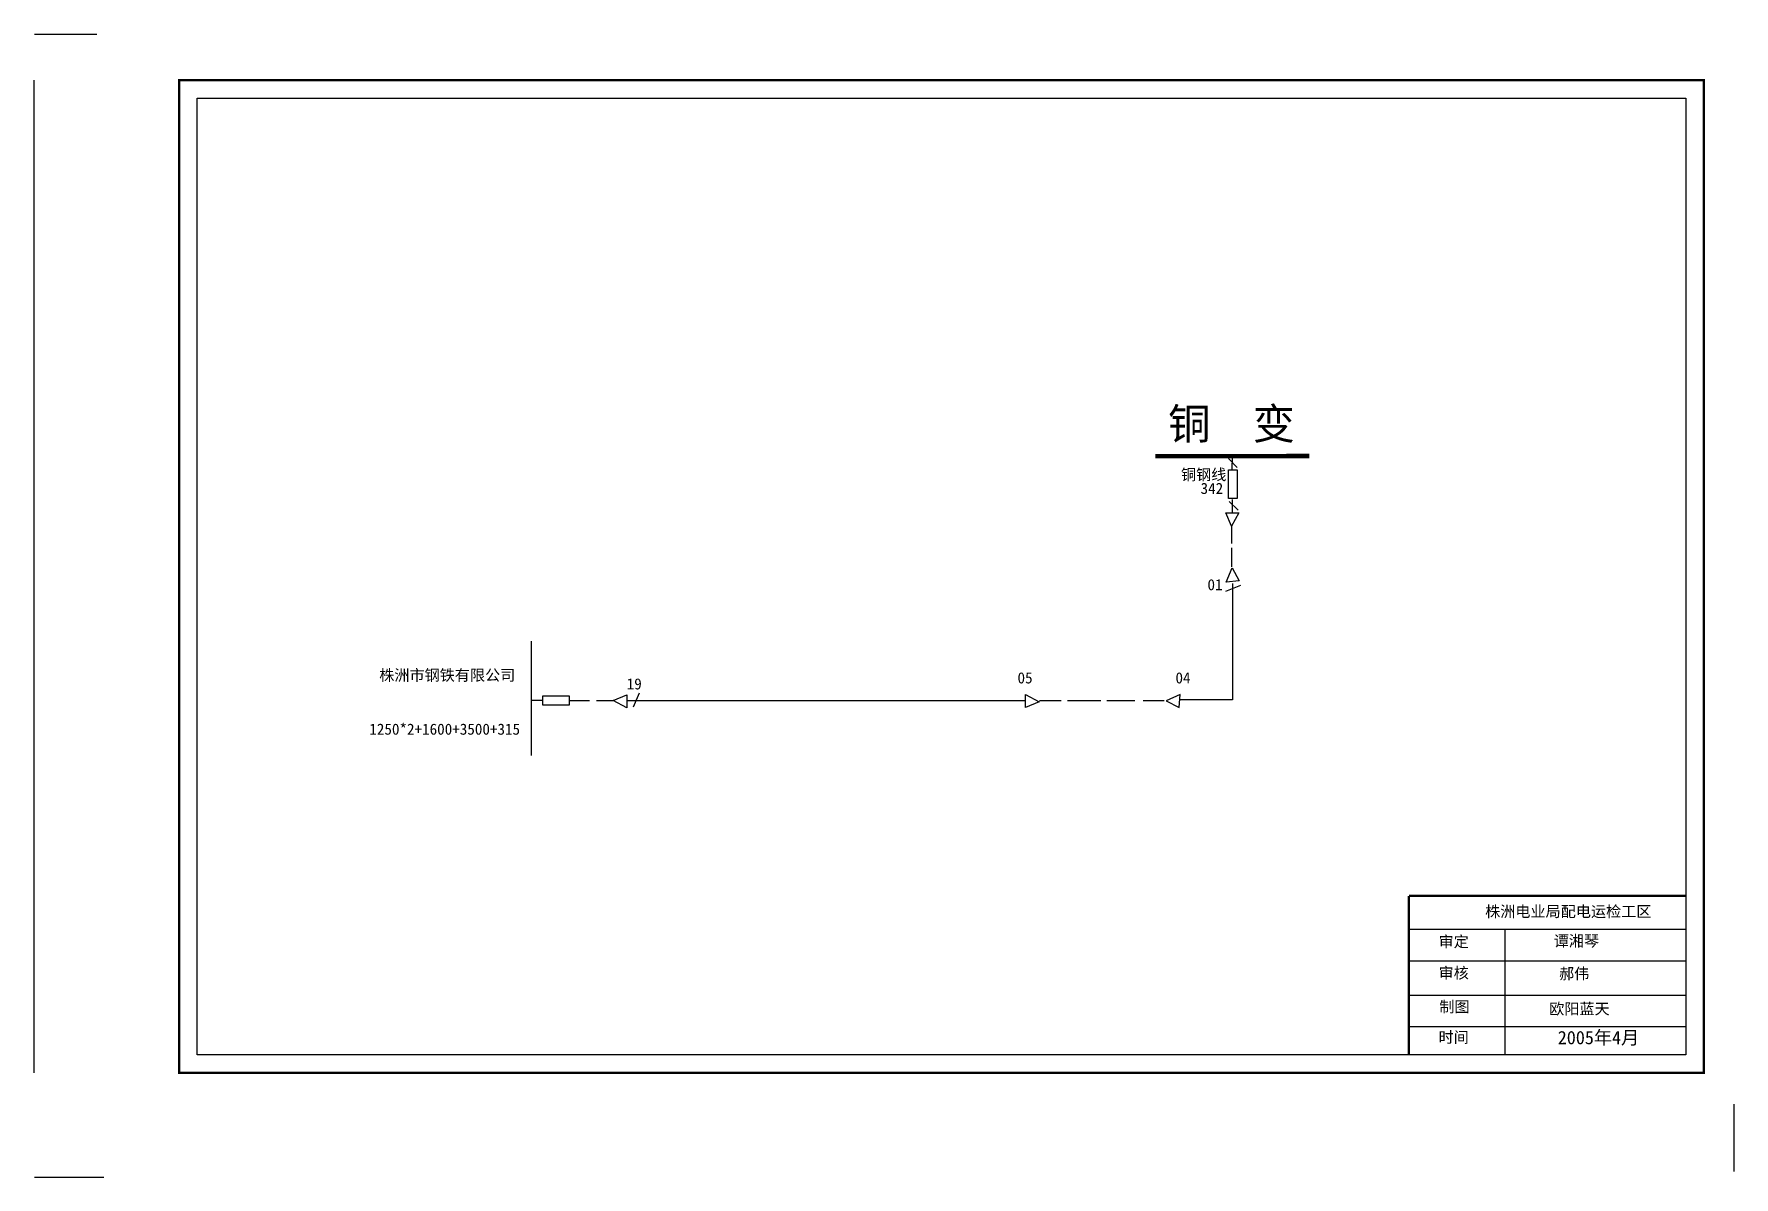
# Model space of a CAD drawing. Extents: x -33 to 351, y -24 to 234.
import ezdxf

# ---------------------------------------------------------------- set-up
doc = ezdxf.new("R2010")
doc.units = 0
doc.header["$LTSCALE"] = 0.774411
doc.linetypes.add('ACAD_ISO02W100', pattern=[15, 12, -3])
doc.layers.get('0').update_dxf_attribs({"linetype": 'CONTINUOUS'})
doc.styles.get("Standard").update_dxf_attribs({"font": 'SimSun.ttf', "height": 2.5})
doc.styles.add('字体', font='SIMKAI.TTF', dxfattribs={"height": 2.5})

msp = doc.modelspace()

# ---------------------------------------------------------------- linework, layer by layer
at = {"linetype": 'Continuous'}
for p, q in [((-32.68, 234.33), (-18.6, 234.33)), ((-32.78, -0.05), (-32.78, 223.91)), ((238.66, 136.56), (236.68, 138.54)), ((238.88, 126.87), (236.9, 128.85)), ((237.59, 126.23), (237.59, 129.29)), ((237.42, 123.26), (236.13, 126.3)), ((236.13, 126.3), (239.06, 126.3)), ((239.06, 126.3), (237.42, 123.26)), ((237.44, 119.34), (237.44, 123.32)), ((237.44, 114.14), (237.44, 118.42)), ((236.18, 110.68), (237.53, 113.87)), ((237.53, 113.87), (239.1, 110.96)), ((239.43, 109.93), (236.03, 108.55)), ((239.1, 110.96), (236.18, 110.68)), ((237.65, 110.36), (237.65, 84.12)), ((79.44, 71.55), (79.44, 97.32)), ((97.9, 83.96), (100.95, 85.25)), ((100.95, 85.25), (100.95, 82.31)), ((102.45, 82.53), (103.79, 85.71)), ((190.95, 82.38), (190.95, 85.31)), ((190.95, 85.31), (194, 83.67)), ((225.82, 85.27), (222.66, 83.86)), ((225.6, 82.34), (225.82, 85.27)), ((82.05, 83.94), (79.56, 83.94)), ((92.52, 83.88), (87.99, 83.88)), ((97.82, 83.88), (94.16, 83.88)), ((100.95, 82.31), (97.9, 83.96)), ((190.96, 83.88), (100.94, 83.88)), ((194, 83.67), (190.95, 82.38)), ((198.97, 83.88), (194.05, 83.88)), ((207.88, 83.88), (200.38, 83.88)), ((215.61, 83.88), (209.28, 83.88)), ((222.18, 83.88), (217.49, 83.88)), ((222.66, 83.86), (225.6, 82.34)), ((237.65, 84.12), (225.69, 84.12)), ((277.42, 32.35), (339.78, 32.35)), ((299.06, 32.34), (299.06, 4.01)), ((277.42, 25.25), (339.78, 25.25)), ((277.42, 17.5), (339.78, 17.5)), ((277.42, 10.4), (339.78, 10.4)), ((350.76, -22.32), (350.76, -7.14)), ((-32.68, -23.56), (-16.99, -23.56))]:
    msp.add_line(p, q, dxfattribs=at)
at = {"linetype": 'ACAD_ISO02W100'}
msp.add_line((237.57, 135.96), (237.58, 139.05), dxfattribs=at)
at = {"linetype": 'Continuous', "const_width": 0.5}
msp.add_lwpolyline([(-0.02, 223.91), (343.96, 223.91), (343.96, -0.05), (-0.02, -0.05)], close=True, dxfattribs=at)
at = {"linetype": 'Continuous'}
for points in [[(4.03, 219.87), (339.91, 219.87), (339.91, 3.99), (4.03, 3.99)], [(82.02, 85.04), (87.99, 85.04), (87.99, 82.92), (82.02, 82.92)]]:
    msp.add_lwpolyline(points, close=True, dxfattribs=at)
for points, const_width in [([(254.94, 139.11), (220.21, 139.09)], 1), ([(277.38, 39.86), (277.38, 4.13)], 0.5), ([(277.42, 39.86), (339.78, 39.86)], 0.5)]:
    msp.add_lwpolyline(points, dxfattribs=dict(at, const_width=const_width))
at = {"linetype": 'ACAD_ISO02W100'}
msp.add_lwpolyline([(238.66, 129.56), (236.68, 129.56), (236.69, 135.96), (238.68, 135.96)], close=True, dxfattribs=at)

# ---------------------------------------------------------------- texts
at = {"linetype": 'Continuous', "attachment_point": 1, "style": '字体'}
for s, insert, char_height, width in [('{\\f楷体_GB2312|b0|i0|c134|p49;铜  变}', (223.08, 149.89), 7, 35.7597), ('{\\f楷体_GB2312|b0|i0|c134|p49;铜钢线}', (226, 136.18), 2.5, 17.1731), ('{\\f楷体_GB2312|b0|i0|c134|p49;株洲市钢铁有限公司}', (45.11, 90.92), 2.5, 73.7349), ('{\\f楷体_GB2312|b0|i0|c134|p49;2005年4月}', (310.99, 9.4), 3, 23.4615)]:
    msp.add_mtext(s, dxfattribs=dict(at, insert=insert, char_height=char_height, width=width))
at = {"linetype": 'Continuous', "char_height": 2.5, "attachment_point": 1}
for s, insert, width in [('342', (230.41, 133.06), 5.6554), ('01', (231.97, 111.33), 5.4797), ('19', (100.94, 88.95), 5.4797), ('05', (189.11, 90.31), 5.4797), ('04', (224.75, 90.31), 5.4797), ('1250*2+1600+3500+315', (42.87, 78.74), 5.4797), ('株洲电业局配电运检工区', (294.61, 37.61), 82.0179), ('审定', (284.11, 30.8), 23.4615), ('谭湘琴', (310.09, 30.95), 23.4615), ('审核', (284.11, 23.73), 23.4615), ('郝伟', (311.29, 23.58), 33.0539), ('制图', (284.28, 16.11), 23.4615), ('欧阳蓝天', (309.07, 15.64), 33.0539), ('时间', (284.11, 9.23), 23.4615)]:
    msp.add_mtext(s, dxfattribs=dict(at, insert=insert, width=width))

doc.saveas('drawing.dxf')
